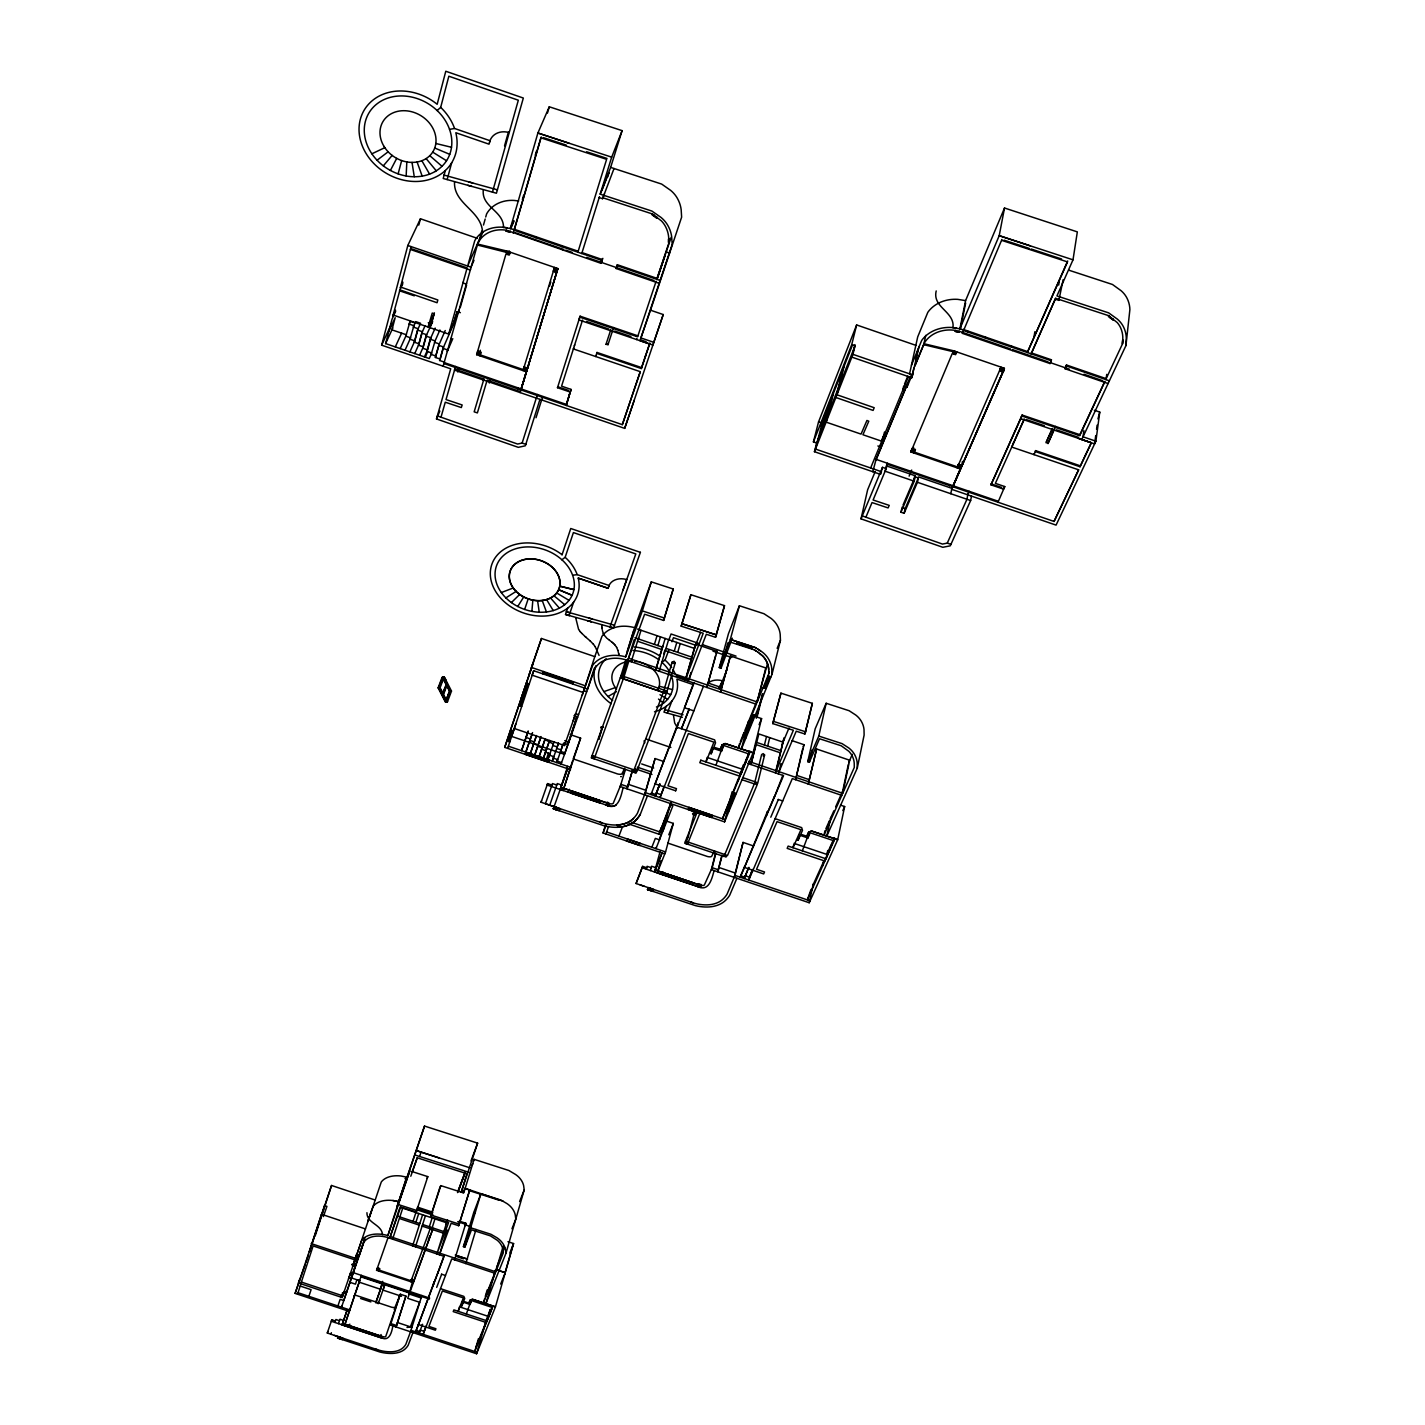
<?xml version="1.0" encoding="UTF-8"?>
<svg xmlns="http://www.w3.org/2000/svg" width="1425" height="1425" viewBox="0 0 1425 1425"><rect width="100%" height="100%" fill="white"/><g stroke="black" fill="none" stroke-linecap="round" stroke-linejoin="round"><path stroke-width="1.5" d="M936.207 290.932C932.075 307.568 955.231 311.63 952.951 327.857M775.111 818.68L801.687 827.622L802.507 830.33L800.779 834.248L806.835 836.279L808.581 832.253L811.538 831.024L826.803 836.065L857.28 768.111L857.155 762.535A29.782 22.426 12.2 0 0 854.252 753.985A23.512 17.723 12.1 0 0 848.766 747.947L842.086 743.636L818.787 736.084L807.743 761.663L809.382 762.197L819.517 738.756L841.213 745.774L848.73 751.224A21.553 16.245 12.1 0 1 852.079 755.713A27.859 20.983 12.2 0 1 854.252 763.711L854.288 767.469L842.727 793.315L748.553 761.342M1122.472 343.514L1122.793 338.883A33.345 28.215 3.7 0 0 1120.852 328.356A25.828 21.856 3.4 0 0 1117.182 322.531L1108.508 315.62L1055.604 298.306L1031.166 353.845L1055.604 298.306M406.161 175.97L406.82 161.933M1122.437 344.048L1122.651 340.326M1078.458 438.383L1081.771 439.506L1125.946 345.58L1126.302 338.188A35.678 30.174 3.7 0 0 1123.523 326.931A28.179 23.833 3.4 0 0 1117.378 319.129L1108.65 312.859L1056.94 295.937L1073.007 259.831L1077.336 231.883L1004.518 208.014L965.58 300.622L959.898 328.783L963.763 330.119L1001.918 239.453M531.881 611.414L532.861 600.085M1125.946 345.58L1129.883 309.617A35.215 29.978 3.2 0 0 1127.139 298.431A27.823 23.691 2.9 0 0 1121.083 290.7L1112.48 284.483L1068.964 270.233M1122.758 339.738L1122.49 343.888L1106.174 378.658L1066.506 364.996L1065.223 367.792L1065.081 368.754L1108.08 383.557M377.108 1268.82C381.348 1266.772 377.5 1272.543 377.411 1267.876L379.798 1268.66L378.961 1271.118M1106.032 379.638L1106.726 374.383M1095.718 435.569L1094.614 443.887L1081.771 439.506L1091.318 442.765L1080.061 466.777L1035.441 451.6L1035.601 450.621L1080.097 465.761L1079.972 466.741L1091.318 442.765L1020.745 418.718L1022.117 415.031L1079.865 434.696L1078.422 435.248M1096.555 429.335L1097.107 425.184M1097.945 418.932L1099.762 412.092L1094.311 410.24M914.992 365.388L923.952 343.728L953.45 350.764L1004.376 368.291L1002.986 372.032L999.655 370.874L1001.045 367.151L957.155 467.845L957.333 466.866L958.491 464.247L961.732 465.369L951.651 489.309L1056.067 525.113L1095.896 441.198L1099.762 412.092M1113.067 318.844L1112.943 319.806L1108.508 315.62M1109.95 317.632L1110.075 316.671M1085.672 454.807L1085.761 453.809M523.794 368.327L523.028 370.589L554.503 267.419L553.274 271.178L556.605 272.317L556.961 271.409L553.63 270.251M634.267 400.193L624.684 428.373L454.433 370.09L454.824 369.164L483.894 379.103L474.169 411.843L477.375 412.912L487.118 380.208L520.463 391.643L520.107 392.57L526.644 370.767L525.878 368.648L523.438 369.253M1083.891 430.599L1083.036 436.816L1095.896 441.198M554.058 268.844L554.931 271.748L557.407 269.984M557.033 270.893L555.803 268.898L553.702 269.752M1065.081 368.754L1066.506 364.996M1055.551 426.431L1047.998 443.513L1046.253 441.875L1052.434 428.48L1046.11 442.854M1047.981 443.513L1054.322 429.121M620.873 677.659C626.127 680.74 621.532 672.653 620.855 677.623M1034.194 453.667L1034.051 454.646L1035.601 450.621M1055.462 299.25L1058.882 300.372L1059.042 299.428M962.57 332.417L962.392 333.361L1050.011 363.553L1051.436 359.812L1031.326 352.883M1063.121 279.71L1058.882 300.372M1050.777 360.596L1050.938 359.634M1050.011 363.553L1051.436 359.812M1058.668 285.107L1059.363 280.761M1034.158 335.962L1034.871 331.722M1067.663 260.971L1027.318 352.509L1067.521 261.915L1001.739 240.38M1013.139 443.994L1013.3 443.015M997.999 502.223L1004.768 486.566L995.38 483.36L1024.041 419.841M1012.373 350.586L1012.534 349.624L1048.087 361.879M1004.768 486.566L1003.574 489.167L990.963 484.838L1022.117 415.031M1011.394 347.023L1011.554 346.061M1028.832 249.25L1028.992 248.324L1004.002 240.13M1001.312 371.444C997.162 363.803 1008.936 373.118 1001.49 370.482M1002.523 368.683L1002.701 367.721M1003.592 370.643L1003.752 369.681M1000.261 369.485L1000.421 368.523M875.217 471.515L867.629 489.79L861.021 518.86L942.816 547.289L950.279 545.828L970.657 500.531L971.476 496.114M967.949 493.852L966.952 499.267L947.269 543.121L942.459 544.065L862.25 515.921M969.089 491.269L967.771 494.831M957.921 465.565C956.585 470.428 963.478 467.845 960.112 464.799M985.388 338.063L985.566 337.119M960.967 467.649L961.163 466.67M962.463 461.468L961.537 466.349L958.295 465.227L958.491 464.247M950.813 493.727L951.847 488.33L918.537 476.912L917.433 482.291L904.145 513.285L900.938 512.216L902.15 507.158L905.071 508.868L918.341 477.892L915.117 476.787L903.005 505.127M952.791 486.727L1004.376 368.291L1004.197 369.253L952.791 486.727L1004.197 369.253L1000.867 368.113M958.776 468.397L958.954 467.436M949.567 485.622L949.763 484.642M1004.518 208.014L999.21 235.659L959.898 328.783M967.433 331.882L967.628 330.921M962.392 333.361L963.941 329.175M955.409 330.422L955.213 331.366L958.989 332.203L959.185 331.241L955.409 330.422A30.121 25.418 8.9 0 0 923.952 343.728M965.651 302.955L960.397 328.961L951.953 327.501A34.2 28.874 8.9 0 0 921.672 340.468L911.466 365.192M911.056 450.995L960.575 467.988L960.397 468.967L910.86 451.957L952.256 353.542L955.605 354.683L956.781 351.904L956.585 352.866L953.254 351.708L953.45 350.764M857.28 768.111L864.12 735.086L864.013 729.547A29.391 22.355 12.1 0 0 861.163 721.014A23.21 17.67 12 0 0 855.748 715.029L849.158 710.737L826.162 703.273L815.189 728.798L807.743 761.663M840.536 805.161L844.651 806.532L837.704 839.735L809.204 902.738L711.378 869.642L715.51 853.254M913.657 480.991L914.779 475.629M900.938 512.216L914.209 481.187L915.171 475.754M824.024 835.121L841.801 795.382L848.338 764.352M914.102 453.079L915.42 449.463L912.178 448.358L910.86 451.957M842.727 793.315L849.692 760.238L816.596 748.998L808.296 783.999L816.596 748.998M825.485 858.135L824.861 861.056L787.17 848.374L788.168 846.094L825.983 858.794L834.623 837.882M904.145 513.285L905.285 507.888M822.777 865.705L823.703 861.323L812.82 885.442M825.983 858.794L827.747 850.493M912.677 451.547L911.519 450.033L912.481 448.911L914.957 450.425L912.677 451.547L913.585 447.272M830.864 845.435L829.973 849.817M824.327 833.661L824.95 830.757M828.531 825.039L829.154 822.118M830.793 817.416L826.803 836.065L837.704 839.735L811.555 831.024L808.616 832.271L806.835 836.279M809.204 902.738L813.23 884.017M914.779 366.332L923.738 344.69L925.769 335.356M666.704 692.354C664.923 687.153 661.806 695.168 666.704 692.354L675.183 662.928L674.132 661.253L672.101 662.18L664.192 689.486M854.947 344.618L851.847 357.123L911.751 377.732L913.852 368.149M915.687 359.723L918.003 349.214M911.751 377.732L919.125 346.453M802.328 850.85L808.118 835.46M909.56 373.831L917.7 336.923L927.817 312.324A33.773 28.714 8.7 0 1 957.742 299.357L965.58 300.622M902.738 390.325L903.699 385.997L907.012 387.137L907.957 382.808L875.876 460.346M798.677 834.872L807.957 837.989L808.919 833.625M915.847 345.331L856.639 324.953L851.723 344.654L855.053 345.794L816.65 443.015L814.441 451.707L880.418 474.329L882.485 467.329L886.207 468.593L873.098 499.997L889.253 505.394L888.096 507.923L872.029 502.562L865.901 517.204M886.207 468.593L887.401 463.25M793.689 844.811L793.03 847.715L800.939 829.688L777.035 821.655L756.55 869.286L764.512 871.975L763.675 873.935L744.456 867.415L767.487 811.413L766.454 815.759M885.673 436.656L885.905 435.694M818.787 736.084L826.162 703.273M796.539 839.717L798.142 840.269L799.122 835.905M880.418 474.329L881.077 471.39M882.378 438.294L881.719 441.198L862.927 434.75L868.787 421.212L866.934 420.464L861.038 434.108L826.144 422.138L833.376 393.514M809.382 762.197L812.179 749.871M880.757 448.537L884.498 432.007M876.197 458.886L872.812 471.711M778.175 773.775L796.237 731.203L804.893 734L812.357 703.344L780.936 693.138L772.777 723.597L793.351 730.259L775.36 772.813L784.035 737.936L776.233 770.729M804.893 734L812.357 703.344M802.667 748.837L796.575 775.342L809.275 779.671M792.033 740.644L804.021 744.723L795.577 779.689M779.065 771.691L781.007 763.533M774.007 798.018L782.842 775.342M744.384 878.584L748.428 867.878M748.57 868.822L748.909 867.362L744.741 877.141L740.644 875.752L744.794 865.973M489.505 142.429L490.022 140.612A17.189 14.678 28.2 0 1 508.333 132.382M740.644 875.752L740.288 877.194L783.554 775.61L747.68 763.426M734.178 877.355L743.048 842.407L753.558 845.969M646.736 867.754L642.639 866.364L636.084 883.518L693.049 902.791A30.833 22.283 14.5 0 0 707.228 904.875A25.597 18.472 14.5 0 0 723.17 898.961A39.508 28.553 14.7 0 0 727.071 894.134L734.997 875.413L743.048 842.407M757.637 783.536L764.602 754.983L763.194 753.629L761.627 754.555L754.627 783.109C757.548 787.544 758.278 779.635 754.627 783.109M767.665 746.13L769.732 737.651M772.777 723.597L780.936 693.138M764.423 745.043L766.507 736.547M675.664 790.786L655.126 783.839L678.247 722.742L677 727.213L714.655 739.878L715.546 742.853L713.836 747.163L720.32 749.318L722.048 744.937L725.129 743.547L741.445 748.944L772.029 674.239L780.437 640.288L780.188 634.214A31.332 24.367 14.4 0 0 776.946 624.898A24.742 19.273 14.3 0 0 771.067 618.379L763.978 613.73L739.397 605.75L728.424 633.804L719.287 667.63L721.086 668.147M753.558 715.92L761.591 718.61L753.077 752.863L724.541 821.869L620.213 786.529L625.397 769.589M814.441 451.707L852.934 354.344L855.053 345.794M742.229 767.505L740.038 776.251L699.8 762.713L700.815 760.184M700.797 760.202L741.196 773.775L743.262 764.976M843.03 369.004L835.887 397.486L873.08 410.418L874.202 407.71L836.956 394.778L844.081 366.296M721.887 855.285L717.755 871.797L722.154 855.499M756.319 718.253L762.357 694.1M746.237 759.418L745.186 763.925M757.281 716.169L762.838 694.028M741.142 773.793L749.942 751.046M655.286 870.016L698.678 884.693A7.321 5.29 14.5 0 0 702.97 885.495A2.12 1.532 14.5 0 0 704.36 884.978L712.179 867.683L715.813 853.361M724.541 821.869L732.147 791.766M832.164 396.577L827.123 416.563L817.701 440.396M739.611 743.423L738.471 747.929L756.319 704.253L767.416 663.908M628.603 658.279L757.245 701.991L765.777 667.951L730.437 655.928L720.48 692.105L730.437 655.928M737.936 781.345L741.16 771.727M764.602 754.983L763.034 755.891M822.403 428.515L826.037 414.176M748.481 721.157L741.445 748.944L753.113 752.845L725.165 743.547L722.065 744.937M714.103 870.568C711.698 879.599 708.652 891.961 697.716 886.564L698.446 883.66M698.428 886.831L699.176 883.945M699.176 887.08L699.907 884.195M816.65 443.015L813.426 441.91L818.556 421.889L856.639 324.953M660.772 860.736L657.228 872.884L699.924 887.276L700.655 884.391M700.69 887.437L701.421 884.551M437.154 110.544L440.681 107.374L448.839 76.22L518.326 100.213L492.462 192.126L443.211 178.481L445.33 170.519M715.92 765.296L722.707 746.682L721.531 751.189L711.609 747.858M539.95 399.374L525.344 445.793L518.308 447.343L436.495 418.95L450.71 368.808L381.651 345.171L407.817 245.474L420.446 218.773L477.482 238.385M435.177 328.053L430.225 339.239L426.894 351.352L431.739 353.008L429.299 358.548L385.605 343.585L392.053 319.147L395.669 311.345M411.166 246.614L400.247 287.993L402.937 282.221M398.127 173.85L401.654 160.562M418.772 225.114L420.446 218.773M686.048 843.636L685.763 841.605L687.83 843.119L686.048 843.636L687.669 837.526M688.026 837.615L694.331 813.087L692.799 813.39A1.817 1.336 14.9 0 0 692.586 813.907L693.28 814.94M709.49 753.184L711.235 753.736L712.393 749.247M447.165 179.586L451.672 162.788M409.688 322.691L405.804 336.175L410.632 337.832L405.021 350.229M739.397 605.75L730.33 639.469L719.287 667.63M727.89 642.835L721.05 668.2L732.308 638.186M662.162 874.54L662.928 871.655M417.543 330.048L414.248 342.16L419.093 343.817L422.388 331.704L417.543 330.048L420.589 323.279L415.762 321.623L413.286 327.073L418.131 328.73L414.853 340.86L409.883 351.904M421.782 333.076L418.469 345.188L423.314 346.845L426.627 334.732L421.782 333.076L425.131 325.613M699.924 887.276L700.548 885.281L657.994 870.942L657.228 872.884L665.564 851.918L673.33 823.401L664.976 820.586M426.022 336.104L422.708 348.234L427.536 349.891L430.884 337.778L426.022 336.104L432.683 321.587M654.502 871.957L662.055 852.952L654.502 871.957L660.113 851.491M715.546 655.732L708.1 683.02L721.673 687.634M688.275 681.168L706.319 634.267L715.564 637.278L724.506 605.643L690.911 594.724L681.186 626.163L703.22 633.27L685.247 680.135L695.667 644.082L717.007 651.35L706.871 687.491M393.3 315.085L428.106 327.02L432.256 313.055L434.108 313.803L431.472 323.885L428.248 322.78M628.639 823.953L659.045 834.248L660.238 829.938L662.999 830.864L670.445 803.753L659.953 831.968L631.311 822.261M656.373 847.234L655.963 848.677L672.832 805.927L670.053 804.983M650.423 870.568L651.599 866.257L655.678 867.629M665.172 819.09L659.472 839.788L655.34 838.399L651.848 847.287M715.528 637.313L724.506 605.643M669.786 806.978L670.979 802.667M646.327 869.197L647.128 866.311L651.207 867.7M438.74 345.331L443.602 346.988L440.218 359.1L435.373 357.443L438.74 345.331L445.223 330.529M435.373 357.443L439.345 343.942L434.482 342.285L439.915 329.959M573.705 348.003L573.349 348.929L640.324 371.693L622.333 424.65L443.87 363.535L444.458 362.146L439.613 360.489L442.997 348.377L453.738 323.707L457.14 311.576L460.364 312.681M664.353 785.709L660.042 797.608L703.433 686.262M636.084 883.518L642.639 866.364M434.108 313.803L429.976 327.661L448.715 334.091L466.866 268.862M453.15 325.06L455.982 314.961M443.122 366.207L477.624 244.067A30.067 25.098 25.5 0 1 506.463 230.227L600.994 263.322L602.864 258.352M460.204 307.711L466.616 284.911M481.775 231.064L479.512 239.097L467.649 266.03L474.757 240.683A34.147 28.5 25.5 0 1 502.508 227.198L510.809 228.623L514.087 220.982M483.485 225.043L485.177 219.022M485.729 217.01L486.62 213.892A33.719 28.357 25.8 0 1 514.069 200.426L518.647 200.996M655.375 796.023L659.668 784.124M689.166 678.87L690.929 672.564M686.137 677.855L695.667 644.082M441.002 417.204L445.277 402.206L461.326 407.568L462.163 404.967L446.025 399.57L455.59 366.492M457.746 371.943L458.957 367.668M504.646 1274.164L512.982 1245.058M507.959 1241.692L513.588 1243.562L495.455 1306.832L476.573 1353.75L390.45 1325.09L399.784 1295.681M644.545 794.776L655.09 758.563L663.32 761.36M655.09 758.563L645.365 792.638L725.414 819.767M541.251 136.925L514.443 229.336L578.247 251.281L577.891 252.189L606.623 159.333L540.877 137.815L514.176 229.781L510.31 228.463L537.902 133.006L549.284 106.786L622.102 130.637L610.648 167.402L600.192 194.156L651.884 211.06L661.004 217.419A27.841 23.78 21.6 0 1 667.773 225.328A35.251 30.085 21.8 0 1 671.692 236.817L672.173 244.37L639.985 340.682L652.846 345.082L663.231 314.551L650.512 310.205L640.912 337.939L653.79 342.321M478.479 1338.574L474.739 1351.506L492.997 1306.013M677.712 652.329L680.224 643.601M476.573 1353.75L485.783 1321.83M484.981 1326.016L486.263 1321.527L476.039 1347.035M440.503 1288.645L463.837 1296.358L464.746 1298.442L463.624 1301.363L468.932 1303.109L470.09 1300.117L472.494 1299.297L485.889 1303.661L505.946 1253.305L524.204 1189.928L523.652 1185.725A25.401 16.423 16.6 0 0 520.553 1179.188A20.057 12.985 16.6 0 0 515.529 1174.467L508.885 1170.495L474.08 1159.327L473.403 1161.143M490.075 1309.664L486.37 1322.56L453.221 1311.606L453.88 1309.896L487.118 1320.886L492.409 1307.509M491.002 1309.717L489.755 1314.224M476.645 354.7L477.037 353.774L526.644 370.767L526.27 371.711L476.645 354.7L506 253.882L509.331 255.022L510.168 252.172L508.102 254.558L506.409 252.457L508.493 251.602L509.794 253.205L477.215 244.975L482.897 232.097M522.387 199.553L523.616 195.332M535.23 155.289L536.459 151.068M547.449 113.109L549.284 106.786M513.214 233.13L514.567 228.891M483.877 1301.346L484.749 1298.353M485.355 1296.233L487.207 1289.892M486.851 1293.847L487.724 1290.854M674.257 651.154L676.786 642.426M690.911 594.724L681.186 626.163M483.449 1302.842L495.152 1273.362L503.185 1246.198M520.909 389.916L557.834 268.559L520.909 389.916L557.834 268.559L506.819 251.032L477.624 244.067M570.73 390.432L566.188 405.43L570.481 391.091L570.125 392.035L557.496 387.707L580.1 316.19L637.937 335.855L636.298 336.371M668.628 639.647L659.169 671.264L660.042 668.931M632.629 769.678L627.018 788.827L632.789 769.767M489.309 383.022L490.556 378.801M662.785 646.006L655.678 670.071L665.19 638.471M466.331 1314.01L471.354 1299.974L470.036 1304.445L461.878 1301.755M566.188 405.43L570.98 389.381L561.575 386.157L582.54 320.091L582.184 321.017M673.241 589.006L663.587 620.445L673.241 589.006L651.296 581.863L634.713 627.712L625.7 656.889A30.673 23.352 17.2 0 0 592.568 665.528L564.478 745.524L514.283 728.496M460.471 1305.371L461.878 1305.834L463.214 1301.346M657.887 645.578L660.47 636.868M664.798 853.878L603.078 833.002L605.483 824.915M623.152 787.508C620.819 797.092 618.147 810.932 606.266 805.089L607.157 802.097M654.431 644.403L657.032 635.692M607.032 805.392L607.923 802.4M607.816 805.642L608.707 802.649M476.003 1229.49L465.779 1263.565L466.367 1262.033M390.272 1236.651L495.757 1271.83L503.346 1252.717L503.007 1249.885A24.261 15.337 16.6 0 0 500.496 1243.776A18.774 11.881 16.6 0 0 497.254 1240.267L490.432 1235.885L471.479 1229.811L464.853 1247.124L463.428 1246.661L473.723 1212.586L480.92 1193.669L501.066 1200.135L507.015 1203.608A20.253 12.968 16.6 0 1 512.109 1208.329A25.65 16.423 16.6 0 1 515.244 1214.884L515.797 1219.087L511.949 1228.778M464.853 1247.124L480.92 1193.669M527.464 368.095L524.204 366.973L523.616 370.357L526.52 370.696M549.516 286.051L550.798 281.847M465.173 1224.128L465.476 1223.149M459.313 1221.1L465.832 1223.273L454.611 1259.842L455.198 1258.311M623.723 677.694L628.853 660.968M424.561 1329.899L423.189 1334.352L451.761 1258.898L495.152 1273.362M439.363 1254.766L451.119 1223.273L458.69 1225.714L469.698 1190.071L464.657 1188.45L463.303 1192.832L440.842 1185.636L439.969 1187.114L430.617 1216.701L448.608 1222.472L436.887 1253.929L447.539 1219.853M638.596 637.759L631.239 661.77L632.094 659.419M458.69 1225.714L469.698 1190.071M638.364 638.934L641.018 630.242M627.267 651.207L633.715 630.349M474.08 1159.327L463.82 1192.725L461.308 1191.923L467.079 1173.238M432.897 1286.116L434.269 1281.645L418.451 1324.573L435.373 1330.202L435.925 1328.759L428.925 1326.408L442.391 1290.961L463.374 1297.908L458.155 1311.321L459.491 1306.832L488.33 1316.379L492.355 1306.369M625.842 659.989L620.694 676.697L621.104 675.557L667.149 691.161L636.12 773.045L591.25 757.851L621.122 675.521M461.308 1191.923L477.624 1143.135L424.525 1126.071L397.504 1206.12M419.324 1333.07L420.25 1330.095L424.098 1331.378L426.164 1325.909M437.831 1272.952L443.887 1256.013M422.085 1325.784L422.53 1324.288L419.787 1331.591L416.171 1330.38L415.708 1331.876L444.083 1256.333L387.208 1237.363A22.141 13.84 17.8 0 0 363.642 1242.76L341.501 1307.188L342 1305.71M622.422 676.002L627.57 659.294M651.296 581.863L642.354 610.915L664.584 618.094M622.814 676.145L627.321 661.521M628.407 658.493L634.178 639.718M599.48 196.668L581.756 253.525L582.113 252.617L602.258 259.546L601.35 262.396M600.192 194.156L611.681 157.16L622.102 130.637M598.607 739.308L602.508 726.697L603.523 727.391M439.933 1253.216L447.129 1229.953M598.803 739.379L602.704 726.768M607.673 176.985L608.956 172.853M599.141 197.558L602.561 198.681L614.033 168.506M580.1 316.19L578.871 319.895L649.551 343.959L641.357 368.576L596.683 353.382L597.022 352.456L641.588 367.597L641.268 368.541L649.871 343.015L649.551 343.959M410.525 1331.769L421.871 1295.521M437.35 415.922L517.613 444.048L522.138 443.05L537.421 394.511M432.185 1227.709L434.963 1218.892M536.014 417.739L542.248 397.967M407.247 1291.709L407.55 1290.747M405.893 1296.073L396.061 1326.96L405.893 1296.073L400.318 1294.221L395.063 1307.153A1.835 1.122 17.5 0 1 393.941 1307.509A6.377 3.919 17.5 0 1 390.236 1306.743L354.736 1294.933L354.237 1296.376L359.688 1280.701L349.392 1277.263M411.344 1280.006L410.774 1281.716L430.599 1227.62M430.617 1216.701L440.842 1185.636M421.016 1297.943L421.568 1296.483L421.034 1297.943L409.1 1293.971L412.805 1280.772L411.148 1280.79L411.968 1282.108L413.464 1281.574L376.877 1269.354L376.574 1270.316L413.161 1282.518L414.016 1280.06L411.611 1279.276L411.308 1280.238L413.713 1281.039M411.968 1282.108L412.27 1281.146M412.502 1280.63L412.822 1279.668M429.352 1226.765L432.131 1217.947M568.361 792.264L569.288 789.272M600.994 263.322L602.258 259.546M551.956 785.05L547.61 783.59L547.129 785.068L608.618 805.855L609.223 803.682L563.855 788.363L563.107 790.483L560.203 789.486L567.649 766.329M392.855 1325.891C391.893 1331.609 389.648 1341.281 382.114 1338.128L342.107 1324.858L342.623 1323.398L380.831 1336.116A6.43 3.901 17.5 0 0 384.572 1336.882A1.853 1.122 17.5 0 0 385.712 1336.543L400.318 1294.221M425.434 1215.721L415.477 1246.786L416.047 1245.254M572.529 761.003L563.107 790.483L580.616 738.132L570.249 734.605M570.125 392.035L570.98 389.381M354.736 1294.933L344.512 1325.66L345.028 1324.199L382.488 1336.632C382.185 1339.945 378.391 1336.508 381.116 1334.548M594.296 668.218L587.617 689.094L533.68 670.73L507.638 748.392M422.602 1214.777L412.627 1245.842L413.179 1244.292M659.152 283.326L616.081 268.506L617.346 264.729L657.085 278.392L668.966 242.731L668.699 237.637A32.953 28.126 21.8 0 0 665.689 226.896A25.508 21.803 21.7 0 0 661.485 220.964L652.365 213.946L602.918 197.79M551.475 786.547L552.437 783.572L556.801 785.05M564.478 745.524L565.921 741.053M573.242 720.676L575.575 713.676L578.55 714.691M413.072 1221.332L415.904 1212.533M396.613 1217.164L389.72 1238.2L400.692 1207.1L416.225 1212.087L427.785 1176.622L411.825 1171.492M582.273 695.115L584.624 688.079M594.795 656.622L585.408 685.817L531.436 667.434L541.447 638.471L594.795 656.622L601.92 636.423A30.317 23.281 17.2 0 1 634.713 627.712M574.026 715.635L576.929 716.615L567.969 744.562L563.552 743.066M415.904 1222.276L418.718 1213.477M597.022 352.456L595.668 356.517L596.006 355.591M560.096 752.863L562.964 744.01M349.446 1311.463L295.118 1293.383L331.544 1185.475L375.131 1200.028M305.965 1262.39L308.388 1254.944M309.332 1251.631L321.462 1214.26M309.563 1251.56L324.526 1205.568M315.246 1235.707L331.544 1185.475M300.817 1283.783L313.126 1245.931L355.039 1259.896M605.981 344.387L608.208 344.102L605.981 344.387L610.791 329.709L610.452 330.636M297.54 1294.185L301.281 1282.696M323.386 1216.594L326.931 1206.369L324.49 1205.55M378.516 1302.29L378.195 1303.269L375.826 1302.486L376.271 1301.168M380.243 1289.197L382.702 1281.342M375.897 1302.664L382.256 1283.961L360.917 1276.853M558.475 742.799L556.658 748.41L561.058 749.888M645.382 792.621L637.492 813.105A42.055 30.922 16.8 0 1 633.502 818.413A27.253 20.003 16.6 0 1 616.829 824.986A32.828 24.118 16.6 0 1 599.711 822.082L601.795 822.813L541.072 802.239L541.553 800.761M607.887 345.028L613.587 327.59M399.338 1208.952L397.041 1215.97L419.787 1223.576M546.452 759.133L548.393 753.202M399.873 1216.914L402.741 1208.133M419.609 1156.494L421.034 1152.112M544.92 739.504L553.221 743.957L552.74 745.435L557.139 746.932M299.945 1278.546L298.377 1282.963L342.143 1297.534L361.754 1240.231A25.133 15.711 17.8 0 1 381.757 1234.317L383.289 1234.549A25.133 15.711 17.8 0 1 387.867 1235.582L406.624 1177.103M387.867 1235.582L409.83 1170.833L398.964 1201.774A24.866 15.728 17.8 0 0 373.047 1206.494M397.148 1205.995L424.525 1126.071M308.887 1296.34L311.095 1289.678L300.194 1286.045M348.858 1327.102L349.838 1324.146M544.742 739.985L539.113 756.639L545.205 739.023M562.056 554.788L570.766 528.497L640.395 552.348M344.512 1325.66L361.416 1275.375M534.713 755.143L538.151 744.83L533.769 743.333L536.459 735.532M657.263 279.086L665.368 254.754M656.765 279.318L671.193 237.316M561.86 559.793L565.155 557.3L573.402 532.576L635.817 553.933L609.953 626.964L565.511 614.496L567.667 608.137M650.512 310.205L681.631 217.152L681.168 209.653A34.788 29.907 22 0 0 677.32 198.235A27.485 23.655 21.8 0 0 670.658 190.38L661.681 184.092L610.648 167.402M570.534 769.696L504.699 747.377L533.271 662.661L528.746 675.735M541.447 638.471L504.717 747.395M507.603 741.107L511.254 730.206M519.484 705.66L526.965 683.27M338.509 1323.665L339.987 1319.229L343.585 1320.423M347.041 1310.074L342.107 1324.858L347.023 1310.662M508.351 741.356L512.002 730.455M520.428 705.286L523.83 695.133M524.044 694.456L527.517 684.089M509.081 741.606L512.733 730.704M520.962 706.159L528.461 683.786M340.931 1297.124L341.929 1294.167M342.143 1297.534L344.227 1291.371L346.649 1292.19M356.784 1253.911L352.581 1266.433L356.731 1254.285M348.519 1278.955L350.603 1272.774L353.044 1273.594M354.433 1261.642L381.259 1182.038A24.67 15.746 17.8 0 1 400.995 1175.999L406.98 1177.228M330.885 1334.21L331.384 1332.731M334.911 1322.453L335.908 1319.514L339.506 1320.708M358.833 1255.532L343.781 1300.562L340.148 1299.351L337.885 1305.977M364.586 1239.607L358.993 1256.262L356.535 1255.443M622.333 424.65L640.217 371.658M624.684 428.373L663.231 314.551M528.052 731.47L521.55 750.69L528.212 731.061M477.161 1352.307L411.059 1330.327L405.84 1344.309A34.681 21.072 17.6 0 1 402.901 1347.872A22.462 13.627 17.5 0 1 389.791 1351.808A27.057 16.441 17.5 0 1 377.518 1349.724L327.305 1333.016L327.803 1331.538M335.409 1320.993L331.811 1319.782L331.312 1321.26L380.172 1337.505M524.632 609.473L528.194 598.838M542.676 673.793L543.442 671.513M543.602 673.473L543.994 672.333M528.016 731.595L526.021 737.438L530.385 738.916L525.095 754.27L548.5 762.233L549.266 760.077L525.843 752.115L531.952 734.516M375.826 1302.486L382.06 1284.976L384.447 1285.76L378.177 1303.732M645.436 356.303L645.721 355.342M569.092 615.547L573.652 602.116M327.305 1333.016L331.811 1319.782M532.558 732.592L529.886 740.394L534.268 741.873L530.332 753.665L536.37 736.012M533.68 670.765L532.166 675.183L583.199 692.514M511.646 736.44L515.797 724.06M367.828 1221.332L371.302 1211.197M368.363 1220.192L373.083 1206.512M352.741 1273.558L364.907 1238.129M557.46 678.175L557.852 677.035M558.351 678.478L558.743 677.338M521.265 698.108L525.789 684.998M526.11 754.021L526.466 752.934M541.019 736.547L537.67 746.29L542.034 747.769M534.713 755.125L540.788 737.509M339.934 1338.805L340.433 1337.38L338.046 1336.579L337.565 1338.022L342.338 1339.607L342.837 1338.182L334.465 1335.403M549.32 741L545.454 752.204L549.836 753.7L547.895 759.614L554.04 742.015M668.913 241.359L668.592 242.286L668.77 238.492M655.803 282.168L656.123 281.242L637.598 336.799L579.743 317.134M636.672 339.577L637.011 338.633M536.512 757.548L536.887 756.479M537.385 757.851L537.759 756.782M338.046 1336.597L337.547 1338.022L379.691 1351.951A29.676 18.026 17.5 0 0 390.112 1353.447A25.009 15.176 17.5 0 0 405.021 1349.065A37.353 22.693 17.6 0 0 408.209 1345.182L412.929 1332.571M549.623 740.519L543.495 758.1L545.935 750.726L541.553 749.247M572.013 683.109L572.405 681.987M572.636 683.964L573.438 681.702M578.229 578.14L608.083 588.311L609.063 585.497L577.196 574.631L572.618 575.255M295.118 1293.383L305.36 1264.242M558.457 743.512L552.277 761.075L553.737 756.657L549.337 755.179M547.966 761.449L548.34 760.38M541.072 802.239L547.61 783.59M376.574 1270.316L388.134 1237.363M412.217 1171.849L417.276 1157.528M410.792 1176.231L417.293 1157.812L465.084 1173.149L458.155 1191.763M562.875 745.008L556.676 762.589L557.638 759.614L553.256 758.136M551.475 786.529L545.419 803.7L559.865 808.598L559.117 810.683L553.327 808.741L567.613 768.698L560.203 789.486M576.929 716.615L564.514 754.359L511.646 736.404M393.122 1237.612L392.588 1239.162L399.321 1218.464L419.235 1225.126M549.747 805.161L557.264 783.554L561.61 785.033M613.552 627.908L609.971 626.911L613.534 627.962L640.413 552.277M580.616 738.132L573.188 758.902L616.063 773.419A7.713 5.718 16.6 0 0 620.587 774.274A2.227 1.657 16.6 0 0 622.012 773.686L624.702 768.324M556.231 809.703L556.979 807.619L554.076 806.621L553.327 808.723L556.213 809.703L556.979 807.619M571.977 792.888L572.351 791.819M657.121 217.206L656.783 218.132L652.365 213.946M653.665 215.941L654.004 215.032M625.7 656.889L642.372 610.862M627.766 660.577L644.599 614.228L663.605 620.409M594.189 758.848L624.132 676.554M585.39 797.412L585.764 796.361M586.245 797.715L586.637 796.646M411.077 1280.737L411.611 1279.276M432.862 1228.956L407.728 1298.335L419.662 1302.308L410.311 1327.102L406.998 1327.423M428.355 1239.946L429.833 1235.903M413.161 1282.518L433.04 1228.439M736.618 644.1L737.491 641.731M738.025 643.904L738.471 642.728M617.346 264.729L617.007 265.656L660.113 280.476M616.081 268.506L616.437 267.597M599.498 802.168L599.872 801.117M744.135 645.881L744.562 644.706M745.043 646.184L745.489 644.991M457.514 1192.6L465.209 1171.92M457.977 1191.514L464.906 1172.9M446.061 1224.342L446.631 1222.793L399.908 1207.189M471.016 1160.876L477.624 1143.135M751.385 648.233L751.83 647.057M445.847 700.957L448.75 693.191M446.399 701.973L450.371 691.285L443.104 677.035L439.078 687.687L446.399 701.973L447.503 701.759L451.493 691.072L444.226 676.822L442.142 677.213L438.098 687.865L445.419 702.151L449.409 691.481M472.085 1165.454L472.762 1163.637M663.676 653.754L665.154 649.8M668.842 639.914L671.068 633.983L698.339 643.263M752.026 649.105L752.917 646.736M574.346 345.794L574.702 344.868M446.898 685.461L443.335 694.973L446.239 700.673L449.801 691.161L446.755 684.178L442.32 694.919M670.035 672.636A37.958 28.91 16.8 0 0 661.895 662.269L665.065 660.096L668.877 649.907M671.941 641.767L673.455 637.688L696.344 645.489M623.028 774.79L624.542 770.711M416.171 1330.38L418.914 1323.095M433.36 1284.62L438.294 1271.456M603.078 833.002L606.07 825.039M557.496 387.707L557.852 386.763L568.361 390.379M446.809 683.377C434.946 709.116 452.544 682.468 443.531 676.946L439.149 687.865L438.098 687.865M605.821 833.928L608.582 826.607M436.691 1287.381L441.643 1274.217M633.181 772.065L664.139 690.145M601.403 260.276L601.742 259.368M444.226 676.822L440.093 687.741L443.015 693.458M464.96 1225.803L465.832 1223.273M666.152 706.355L663.961 712.126L682.397 717.292M618.913 836.137L622.315 827.212L618.183 825.823M463.428 1246.661L470.624 1227.762L491.002 1234.299L497.004 1237.791A20.467 12.95 16.6 0 1 502.17 1242.547A25.935 16.387 16.6 0 1 505.358 1249.102L505.946 1253.305M667.31 713.052L671.941 700.922M693.565 650.708L700.601 632.29M536.245 398.092L536.602 397.165M553.327 808.723L604.289 825.859A35.999 26.469 16.6 0 0 617.078 827.302A30.335 22.266 16.6 0 0 636.013 819.998A45.333 33.309 16.8 0 0 640.359 814.209L647.484 795.738M693.69 682.753L684.517 707.744L693.832 710.879M694.046 683.074L650.993 794.544L651.421 793.048L655.785 794.527L659.935 783.839L655.393 796.023M470.036 1304.445L471.515 1300.597L492.409 1307.509M602.561 198.681L604.467 193.8M689.023 709.24L681.453 728.727L689.183 709.294M461.878 1305.834L463.285 1302.218M468.932 1303.109L470.09 1300.134L472.494 1299.297L495.455 1306.832L485.889 1303.661L495.775 1269.533L495.188 1271.029M601.813 190.701L608.813 172.781M716.116 653.63L717.007 651.35M526.68 370.357L528.604 365.459M524.204 366.973L523.848 367.899L527.09 369.022M525.469 368.469L525.843 367.525M517.685 388.811L518.041 387.867M524.649 371.159L525.023 370.215M675.628 790.804L676.501 788.648L667.969 785.781L688.382 733.554L713.925 742.14L705.981 761.947L707.174 757.441L742.193 769.233L749.497 751.509M659.045 834.248L671.282 803.166M813.426 441.91L851.723 344.654M852.631 344.618L822.777 420.375L815.51 449.089L881.505 471.711M821.37 426.022L830.739 402.242M718.752 688.311L722.6 680.669M719.5 688.524L727.16 669.091M519.591 1201.578L524.204 1189.928M496.559 1267.573L504.592 1247.338M485.498 1296.483L496.452 1268.856M668.806 834.801L673.33 823.401M647.52 889.538L648.268 887.632L650.993 888.559L650.228 890.465L647.52 889.556L648.268 887.632L653.701 889.467L652.935 891.391L647.52 889.538L649.747 890.304M555.803 268.898L556.16 267.989M563.285 250.337L563.641 249.428L515.69 232.934M554.931 271.748L555.305 270.821M720.284 749.336L722.083 744.901M721.531 751.189L723.829 745.489L749.229 754.039M561.949 246.703L562.305 245.795M509.812 1253.003L513.588 1243.562M711.2 753.754L713.355 748.41M486.388 1319.71L490.485 1309.468M500.674 1284.067L505.234 1272.668L497.681 1270.156M689.219 809.275L689.647 808.224M697.751 810.789L684.677 843.173L723.971 856.478L755.161 781.826L742.692 777.605M687.438 844.117L699.711 813.746M699.586 812.802L700.013 811.751M700.459 813.105L700.886 812.036M777.159 648.339L780.437 640.288M740.359 741.57L744.117 732.343L742.977 736.85L745.988 737.865M744.954 730.312L757.405 699.8M757.192 702.008L768.841 673.562L768.716 669.429A29.711 22.889 14.5 0 0 766.205 660.683A22.996 17.723 14.4 0 0 762.535 655.785L757.779 652.116M743.743 737.117L752.881 714.709M763.925 687.669L768.627 676.163M744.741 736.743L748.891 726.572M749.176 725.913L753.415 715.528M764.691 687.937L769.393 676.43M745.239 737.616L754.395 715.225M765.457 688.186L770.159 676.679M482.968 379.852L483.342 378.925M483.342 379.994L483.734 379.05M711.004 816.685L711.431 815.634M759.08 724.684L761.591 718.61M738.257 778.798L722.511 818.769L750.084 751.866M726.928 810.006L733.982 792.906M535.907 237.743L536.281 236.835M727.908 809.667L731.043 802.079M731.292 801.456L734.498 793.707M728.389 810.504L735.46 793.404M904.519 384.037L907.761 376.182M870.639 467.988L908.42 376.592M910.611 375.968L876.09 459.367L998.177 501.244M714.513 850.903L711.645 856.3A2.084 1.514 14.4 0 1 710.291 856.817A7.25 5.29 14.5 0 1 706.016 856.015L667.791 843.066M907.012 387.137L912.695 373.403M861.021 518.86L880.561 471.924M881.398 469.929L882.485 467.329M478.658 354.326L480.528 353.881L480.474 352.42L477.428 352.42L478.658 354.326L480.368 350.247M479.904 355.822L481.08 352.189L477.82 351.084L477.428 352.011M727.552 855.445L757.12 784.854M782.165 744.242L788.987 728.033M507.656 254.452L509.206 250.836M517.916 231.562L518.308 230.654M427.126 1178.172L427.785 1176.622M506.427 251.94L506.819 251.032M436.495 418.95L439.844 411.023M416.225 1212.087L416.884 1210.538L398.733 1204.695M736.921 878.281L729.743 895.149A42.572 30.762 14.7 0 1 725.485 900.44A28.5 20.573 14.5 0 1 707.406 907.012A33.826 24.439 14.5 0 1 695.329 905.605L650.228 890.465M909.132 476.128L911.697 470.072M766.793 814.298L774.345 796.575M510.31 228.463L513.588 220.804M506.463 230.227L506.071 231.135L509.812 231.954L510.203 231.046M778.353 799.496L770.783 817.22M803.13 746.789L804.021 744.723M751.492 871.815L748.766 880.062L792.318 778.584L841.801 795.382M752.81 869.357L749.461 877.159L745.097 875.68M439.613 360.489L440.218 359.1M450.692 339.257L451.102 338.331M447.272 351.441L452.794 338.651M456.552 312.93L457.14 311.576M448.715 334.091L459.313 309.742M466.634 283.148L466.224 284.056L462.929 282.916L463.321 282.007M807.957 837.989L810.219 832.806L833.999 840.803M474.008 260.258L470.98 267.17L407.817 245.474M470.588 269.093L470.179 270.002L410.4 249.464L410.827 248.556L467.257 267.953M798.142 840.269L800.28 835.406M424.454 356.891L427.536 349.891M425.273 357.176L427.714 351.637M428.106 327.02L434.411 312.859M419.591 355.217L423.314 346.845M848.783 762.304L852.346 754.288M414.746 353.56L419.093 343.817M825.859 828.744L829.475 820.658M830.348 818.68L833.892 810.789M835.656 806.835L842.727 791.017M842.816 810.593L844.651 806.532M990.963 484.838L1021.957 416.011L1079.74 435.676L1104.856 381.437L1079.865 434.696M811.003 889.467L807.334 899.887L834.908 838.808M833.304 840.038L826.821 854.394L794.01 843.368M1024.201 418.861L1011.75 447.058L1078.636 469.822L1054.055 521.443L887.187 464.212M400.176 348.573L406.428 334.804L391.946 329.852L395.17 317.704L388.811 331.402M395.313 346.898L401.601 333.165M385.605 343.585L392.783 328.035M381.651 345.171L391.554 323.778M395.562 310.187L392.873 315.994L399.944 289.863L437.065 302.741L437.831 299.98L400.674 287.084M402.758 283.842L399.517 290.771L414.301 295.83M1054.055 521.443L1078.636 469.822M390.414 170.43L396.702 158.371M675.183 662.928L673.206 663.533M517.72 606.498L523.759 596.933M957.725 466.545L959.916 465.779M383.325 165.834L392.142 155.414M354.041 1262.087L358.067 1258.043M511.379 602.597L519.697 594.421M882.698 436.834L887.312 432.719M644.759 742.835L644.1 740.804M377.073 160.223L388.134 151.798M505.857 597.894L516.153 591.393M608.083 696.504L616.33 691.695M371.889 153.793L384.821 147.666M694.705 815.136L695.4 814.013L694.331 813.087M501.315 592.568L513.249 587.973M603.933 691.624L615.333 687.58M450.371 691.285L451.493 691.072M449.534 129.372L454.557 128.482L489.986 140.701L489.024 144.174L455.822 132.721A51.051 42.964 31 0 1 405.199 180.494A51.051 42.964 31 0 1 361.95 114.588A51.051 42.964 31 0 1 437.172 104.292L445.776 71.25L523.331 98.04L496.434 193.23L492.462 192.126M392.89 1200.509L398.947 1201.756M504.592 227.377L507.158 227.786M954.091 327.697L956.692 328.106M506.071 231.135L509.812 231.954M955.213 331.366L958.989 332.203M394.404 1200.723L396.275 1201.079M602.508 726.697L600.923 727.053A1.942 1.443 17.2 0 0 600.709 727.605L601.813 728.887M923.738 344.69L953.254 351.708M435.836 143.48L451.511 147.292M559.776 586.12L573.919 589.647L559.776 586.174M659.258 686.262L672.511 689.575M443.834 175.026L497.396 189.828M468.736 181.901L472.708 182.988M467.81 185.303L471.764 186.39M610.915 624.203L566.188 611.717L570.018 612.839M588.65 617.969L592.23 619.02M610.666 624.132L614.496 625.254M565.529 614.478L569.43 615.582M664.656 709.597L683.056 714.744M473.723 1212.586L475.148 1213.049M431.49 1215.222L459.277 1224.128M470.018 1167.841L416.492 1150.634L439.114 1157.937M415.049 1155.016L468.665 1172.241M465.173 1188.325L503.221 1201.257M469.395 1190.659L498.697 1200.064M737.259 642.337L752.685 647.342M737.046 642.924L752.471 647.93M736.832 643.512L752.257 648.517M731.168 642.39L754.413 649.889L757.833 652.062M774.007 721.567L805.802 731.862M1073.007 259.831L999.21 235.659L1030.4 245.919M1031.041 248.983L1061.554 258.976M611.681 157.16L537.902 133.006L569.092 143.266M543.335 137.602L566.242 145.101M586.637 151.78L606.979 158.424M497.307 1270.067L505.234 1272.668M455.27 1255.051L467.56 1259.112M457.176 1256.743L463.481 1258.827M417.347 1208.827L431.579 1213.583M465.245 1224.823L470.767 1226.658M417.044 1209.789L433.307 1215.222M422.637 1224.52L443.905 1231.61M422.067 1226.07L443.335 1233.159M455.982 1255.372L467.115 1259.077M321.462 1214.26L365.459 1228.92M441.518 1274.182L445.473 1275.5M355.929 1257.188L358.387 1258.008M311.149 1243.562L355.573 1258.364M351.922 1264.278L355.502 1265.471M351.815 1264.794L355.413 1265.988M353.062 1272.596L429.691 1298.122M361.095 1276.355L429.406 1299.101M419.342 1296.305L384.768 1284.798L383.04 1290.124L401.547 1296.287M349.998 1274.502L352.456 1275.322M359.652 1280.701L356.909 1279.775L355.448 1284.139L349.82 1282.268M359.153 1282.162L380.653 1289.322M360.596 1298.496L370.892 1301.916M342.428 1292.689L346.061 1293.9M301.37 1282.055L342.73 1295.824M397.468 1322.525L411.896 1327.316M298.021 1292.724L349.944 1309.985M390.967 1323.647L396.595 1325.517M432.826 1212.247L417.596 1207.171L417.293 1208.151L432.523 1213.227M457.746 1221.653L465.548 1224.271M571.621 791.587L600.691 801.384M572.155 792.353L585.586 796.878M586.441 797.181L599.693 801.652M571.247 792.638L600.299 802.453M665.457 873.472L692.71 882.663M523.313 694.207L524.792 694.705M523.082 694.866L524.578 695.382M645.863 738.969L670.89 747.466M574.685 716.205L577.642 717.238M741.837 779.671L754.306 783.892M519.68 705.037L521.158 705.535M518.736 705.411L521.692 706.408M778.21 799.443L782.699 800.975M733.252 792.656L736.191 793.654M733.768 793.458L735.229 793.957M641.678 763.942L653.701 768.039M564.781 740.662L568.86 742.069M637.278 767.167L651.439 771.976M635.354 768.859L651.973 774.488M730.562 801.206L732.022 801.705M730.295 801.83L731.773 802.328M592.034 755.678L636.939 770.872M510.524 729.956L513.463 730.954M510.969 731.061L512.448 731.559M560.577 751.385L564.977 752.863M509.527 735.371L511.005 735.87M727.178 809.418L728.638 809.917M509.313 736.03L510.791 736.529M726.198 809.756L729.119 810.754M507.817 740.501L509.277 741M506.873 740.858L509.812 741.855M656.212 793.03L660.879 794.616M628.336 784.338L645.828 790.269M557.157 761.11L561.539 762.589L561.058 764.067L594.706 669.055A27.022 20.573 17.2 0 1 624.72 659.508L756.319 704.253M508.351 746.201L571.3 767.523M627.837 786.689L621.015 784.391L613.231 803.326A2.244 1.657 16.6 0 1 611.788 803.896A7.802 5.736 16.6 0 1 607.228 803.041L560.951 787.366L563.873 788.346M661.147 827.64L663.908 828.566M685.478 841.195L724.808 854.501M718.841 867.451L735.247 873.008M606.569 831.951L665.564 851.918M712.179 867.683L718.556 869.856M734.997 875.413L810.077 900.814M642.248 867.807L697.716 886.564M640.146 884.889L644.207 886.261M1026.214 419.556L1044.365 425.737M1056.352 429.816L1078.6 437.404M586.566 321.462L608.778 329.032M614.727 331.045L630.937 336.567M640.68 339.88L646.202 341.768M626.768 579.458L622.939 590.288M608.101 588.258L578.229 578.069A45.475 35.269 19.9 0 1 530.902 614.977A45.475 35.269 19.9 0 1 493.371 560.791A45.475 35.269 19.9 0 1 562.056 554.717M702.525 644.688L736.084 656.123M712.999 651.154L731.72 657.531M637.581 629.084L694.438 648.428M767.879 675.913L770.925 676.946M768.271 677.071L769.785 677.587M766.401 681.631L767.933 682.147M634.909 637.759L662.625 647.199M666.063 648.375L691.962 657.192M766.116 682.308L767.647 682.824M637.527 641.232L661.77 649.497M665.208 650.673L691.089 659.472M764.192 687.046L765.706 687.562M763.177 687.42L766.205 688.453M675.967 675.949L687.883 679.992M692.817 684.499L676.875 679.084A42.501 32.383 16.8 0 1 654.502 711.805M752.133 714.459L755.143 715.475M752.649 715.279L754.163 715.795M666.294 693.441L620.303 677.801L663.248 692.443M748.428 725.646L749.924 726.162M748.143 726.322L749.657 726.821M783.038 742.158L758.884 733.946L750.939 764.53L755.909 744.527L780.134 752.756M743.993 736.493L745.489 736.992M756.764 742.443L781.007 750.672M543.246 672.083L573.242 682.272M543.798 672.903L557.656 677.605M558.547 677.908L572.209 682.557M542.854 673.223L572.832 683.394M583.716 690.626L586.69 691.677M526.217 683.02L529.209 684.036M526.787 683.84L528.265 684.338M688.827 807.939L712.162 815.884M525.665 752.667L549.07 760.629M689.433 808.741L699.8 812.286M700.673 812.571L711.217 816.169M526.288 753.469L536.708 757.013M537.563 757.316L548.144 760.914M688.4 809.008L711.734 816.935M525.291 753.736L548.696 761.698M627.071 838.897L640.787 843.564M626.305 840.875L640.021 845.524M818.556 421.889L822.688 423.314M991.141 483.859L1001.65 487.475M877.853 445.972L881.095 447.094M915.331 475.808L886.314 465.85L885.121 471.212L914.209 481.187M917.433 482.291L970.657 500.531M415.138 322.976L410.293 321.32L409.064 324.045L413.909 325.702L410.008 339.203L414.853 340.86M430.225 339.239L435.088 340.913L431.134 354.398L435.979 356.054M442.997 348.377L447.877 350.051M444.262 362.609L566.544 404.486M509.277 132.4L508.404 132.097L504.575 145.724L505.43 146.027M963.763 329.602L1027.478 351.548M963.567 330.547L1051.276 360.774M1066.363 365.958L1109.38 380.796M959.185 331.241L1010.45 348.911M1050.172 362.591L1069.409 369.218M1083.997 374.258L1102.772 380.724M666.312 251.922L669.625 253.062M999.816 369.912L1003.147 371.07M514.051 230.227L601.902 260.454M565.743 250.159L572.013 252.314M586.69 257.355L654.039 280.529M852.934 354.344L912.891 374.971M554.129 268.327L557.478 269.485M947.269 543.121L950.938 544.386M522.138 443.05L526.11 444.404M375.79 1349.137L377.518 1349.724M691.089 902.096L693.049 902.791M663.498 691.731L670.676 694.67M572.137 595.258L558.636 589.718A25.988 20.146 19.9 0 1 515.476 590.698A25.988 20.146 19.9 0 1 529.851 558.849A25.988 20.146 19.9 0 1 558.636 589.701L572.12 595.312M434.732 148.004L449.748 154.345M756.105 647.876L730.366 639.433L755.25 647.556L762.482 652.187A25.08 19.344 14.3 0 1 768.413 658.813A31.76 24.457 14.5 0 1 771.727 668.183L771.994 674.274M659.989 694.723L667.63 699.248M556.676 592.96L569.038 600.37M432.683 152.119L446.542 160.758M754.359 649.925L756.052 650.993M652.044 214.854L657.139 218.381M757.886 649.07L760.629 650.904M1108.383 316.564L1113.281 320.037M609.49 640.235L611.788 642.052M609.152 640.039L607.531 638.721M672.832 663.355L672.101 662.18M759.454 653.291L762.482 655.838A22.996 17.723 14.4 0 1 766.169 660.737A29.693 22.871 14.5 0 1 768.681 669.465M611.806 641.998L613.641 643.619M658.493 699.069L663.48 703.166M553.933 595.757L564.745 604.699M585.301 636.672L590.164 640.947M586.12 637.438L581.756 633.341M429.78 155.681L441.999 166.297M606.89 638.24L604.164 635.123M613.356 643.316L614.727 644.723M590.164 640.894L593.406 644.296M581.756 633.395L580.349 631.774M614.745 644.67L616.633 647.395M550.531 597.966L559.419 608.154M426.128 158.585L436.282 170.804M580.349 631.827L578.853 629.743M677.534 727.979L674.684 722.974L673.491 715.19M593.423 644.243L595.205 646.718M595.223 646.683L599.07 655.429M546.577 599.551L553.256 610.613M603.648 634.196L604.147 635.176M578.586 629.387L575.7 617.773M656.444 706.925L657.335 706.747A37.958 28.91 16.8 0 0 670.908 674.524M421.853 160.722L429.584 174.117M603.968 634.855L603.345 633.573M616.651 647.36L617.844 650.317M447.503 701.759L439.506 687.598L446.809 701.884M445.972 702.044L438.668 687.758L442.694 677.107L445.419 682.468M443.674 678.247L446.595 683.964M442.819 678.193L445.829 684.107M446.524 685.443L449.481 691.267M603.345 633.608L602.401 630.58M542.212 600.459L546.452 612.002M417.097 162.005L422.174 176.112M617.862 650.263L618.771 654.075M382.506 1234.584C381.615 1224.182 366.795 1223.487 366.938 1212.693M482.541 232.204C481.579 210.668 453.649 204.096 454.504 182.151M618.717 653.683L618.913 654.716M503.506 227.555C503.916 210.9 481.223 207.142 483.307 189.953M602.187 629.583L601.956 627.766M412.021 162.414L414.265 176.736M537.581 600.637L539.238 612.269M601.956 627.819L601.777 625.967M601.777 626.02L601.688 624.898M668.432 239.026L668.61 242.838M768.752 671.122L768.788 673.598M640.342 814.209A45.315 33.309 16.8 0 1 635.995 820.016A30.335 22.266 16.6 0 1 617.078 827.302M565.155 557.3A45.475 35.269 19.9 0 1 577.196 574.631M608.582 586.868A15.372 11.988 17.7 0 1 625.931 579.369M621.442 776.625A11.204 8.318 16.6 0 1 620.641 776.625M611.147 703.718A42.501 32.383 16.8 0 1 595.793 665.813M634.232 646.95A42.501 32.383 16.8 0 1 660.024 656.141M665.065 660.096A42.501 32.383 16.8 0 1 671.727 667.613M673.027 669.643A42.501 32.383 16.8 0 1 675.165 673.811M612.643 700.441A37.958 28.91 16.8 0 1 606.106 658.742M633.056 650.459A37.958 28.91 16.8 0 1 658.207 659.33M650.726 667.417A24.296 18.507 16.8 0 1 658.101 689.504M616.526 689.148A24.296 18.507 16.8 0 1 625.593 662.002M627.036 661.681A24.296 18.507 16.8 0 1 631.56 661.218M634.677 661.325A24.296 18.507 16.8 0 1 637.812 661.752M639.362 662.091A24.296 18.507 16.8 0 1 646.79 664.905M648.161 665.689A24.296 18.507 16.8 0 1 649.479 666.526M707.459 683.662A14.375 10.99 14.9 0 1 721.798 680.633M394.743 1309.183A9.263 5.682 17.5 0 1 394.119 1309.165M633.519 818.413A27.253 20.003 16.6 0 1 616.847 824.986M616.277 804.804A5.771 4.239 16.6 0 1 612.661 806.247A11.329 8.336 16.6 0 1 606.266 805.072M440.681 107.374A51.051 42.964 31 0 1 454.557 128.482M404.985 1178.653A21.731 13.876 17.8 0 1 406.321 1179.009M633.608 770.978C635.461 775.806 638.151 768.271 633.608 770.978M591.642 756.746C593.495 761.663 596.22 754.039 591.642 756.746M724.417 855.499C726.109 859.952 728.727 853.023 724.417 855.499M952.862 352.153C954.572 358.209 958.402 348.573 952.862 352.153M571.817 791.053L571.051 793.173L600.103 802.97L600.887 800.868L571.817 791.053M689.041 807.405L688.186 809.525L711.502 817.469L712.375 815.349L689.041 807.405M435.106 171.517L432.826 172.728A45.582 38.368 31 0 1 364.479 134.217A45.582 38.368 31 0 1 425.22 101.994A45.582 38.368 31 0 1 435.106 171.517M591.286 621.692L587.723 620.694L591.286 621.745M716.472 634.909L682.468 623.883L716.437 634.962M505.964 597.966A40.613 31.492 19.9 0 0 572.743 593.78A40.613 31.492 19.9 0 0 525.38 547.004A40.613 31.492 19.9 0 0 505.964 597.966M515.476 590.752A25.988 20.146 19.9 0 0 558.636 589.772A25.988 20.146 19.9 0 0 529.851 558.921A25.988 20.146 19.9 0 0 515.476 590.752M384.055 146.472A29.177 24.546 31 0 0 432.577 152.279A29.177 24.546 31 0 0 407.39 110.918A29.177 24.546 31 0 0 384.055 146.472"/></g></svg>
